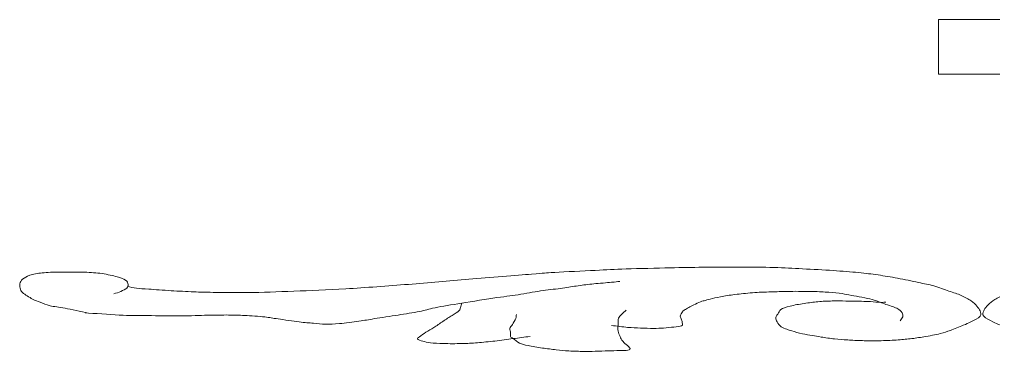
# Model space of a CAD drawing. Header units: millimetres. Extents: x -244 to 210, y -105 to 169.
# Drawn here: x -1.76 to 37.49, y 10.69 to 24.06 of the extents above; entities that cross this region are included whole.
import ezdxf

# ---------------------------------------------------------------- set-up
doc = ezdxf.new("R2010")
doc.units = ezdxf.units.MM
doc.header["$MEASUREMENT"] = 0
doc.layers.add('Camada 1', color=7, linetype='Continuous')

msp = doc.modelspace()

# ---------------------------------------------------------------- linework, layer by layer
at = {"layer": 'Camada 1', "color": 240, "lineweight": 9}
msp.add_lwpolyline([(35.2715, 21.8598), (38.9839, 21.8598), (38.9839, 24.0598), (35.2715, 24.0598), (35.2715, 21.8598)], close=True, dxfattribs=at)
at = {"layer": 'Camada 1', "color": 250, "lineweight": 9}
for points, knots in [([(2.0405, 13.0081), (2.1366, 13.0425), (2.241, 13.0721), (2.3287, 13.1113), (2.3287, 13.1113), (2.4165, 13.1503), (2.5159, 13.1953), (2.5646, 13.2418), (2.5646, 13.2418), (2.6133, 13.2884), (2.6258, 13.332), (2.617, 13.3862), (2.617, 13.3862), (2.6083, 13.4404), (2.5883, 13.5121), (2.5122, 13.565), (2.5122, 13.565), (2.436, 13.6178), (2.3302, 13.6516), (2.1715, 13.6955), (2.1715, 13.6955), (2.0128, 13.7395), (1.7916, 13.7946), (1.5687, 13.8261), (1.5687, 13.8261), (1.3459, 13.8577), (1.1121, 13.8707), (0.8611, 13.8812), (0.8611, 13.8812), (0.6102, 13.8915), (0.3332, 13.8903), (0.0749, 13.888), (0.0749, 13.888), (-0.1833, 13.8857), (-0.4628, 13.8837), (-0.6851, 13.8674), (-0.6851, 13.8674), (-0.9074, 13.8511), (-1.0815, 13.8297), (-1.2354, 13.7917), (-1.2354, 13.7917), (-1.3893, 13.7538), (-1.4919, 13.7032), (-1.5761, 13.6474), (-1.5761, 13.6474), (-1.6603, 13.5916), (-1.707, 13.5298), (-1.7334, 13.4618), (-1.7334, 13.4618), (-1.7597, 13.3939), (-1.7508, 13.3096), (-1.7334, 13.2418), (-1.7334, 13.2418), (-1.7159, 13.1741), (-1.712, 13.1301), (-1.6285, 13.0563), (-1.6285, 13.0563), (-1.545, 12.9825), (-1.3537, 12.8663), (-1.2354, 12.8019), (-1.2354, 12.8019), (-1.1171, 12.7376), (-1.039, 12.716), (-0.9209, 12.6713), (-0.9209, 12.6713), (-0.8029, 12.6266), (-0.6963, 12.5746), (-0.5278, 12.5338), (-0.5278, 12.5338), (-0.3594, 12.4931), (-0.1828, 12.4802), (0.0749, 12.4307), (0.0749, 12.4307), (0.3327, 12.3813), (0.7033, 12.3019), (1.0175, 12.2374)], [0, 0, 0, 0, 0.05, 0.05, 0.05, 0.05, 0.1, 0.1, 0.1, 0.1, 0.15, 0.15, 0.15, 0.15, 0.2, 0.2, 0.2, 0.2, 0.25, 0.25, 0.25, 0.25, 0.3, 0.3, 0.3, 0.3, 0.35, 0.35, 0.35, 0.35, 0.4, 0.4, 0.4, 0.4, 0.45, 0.45, 0.45, 0.45, 0.5, 0.5, 0.5, 0.5, 0.55, 0.55, 0.55, 0.55, 0.6, 0.6, 0.6, 0.6, 0.65, 0.65, 0.65, 0.65, 0.7, 0.7, 0.7, 0.7, 0.75, 0.75, 0.75, 0.75, 0.8, 0.8, 0.8, 0.8, 0.85, 0.85, 0.85, 0.85, 0.9, 0.9, 0.9, 0.9, 1, 1, 1, 1]), ([(33.1483, 12.6782), (32.9827, 12.6458), (32.5062, 12.7034), (32.3883, 12.7057), (32.3883, 12.7057), (32.2703, 12.708), (31.8903, 12.716), (31.6807, 12.7195), (31.6807, 12.7195), (31.471, 12.7228), (31.3189, 12.7286), (31.1303, 12.7263), (31.1303, 12.7263), (30.9417, 12.724), (30.7433, 12.7196), (30.5538, 12.7057), (30.5538, 12.7057), (30.3642, 12.6918), (30.1917, 12.6702), (30.0034, 12.6438), (30.0034, 12.6438), (29.815, 12.6174), (29.5988, 12.5857), (29.4268, 12.5476), (29.4268, 12.5476), (29.2549, 12.5094), (29.0849, 12.469), (28.9813, 12.4169), (28.9813, 12.4169), (28.8778, 12.365), (28.8678, 12.3059), (28.8241, 12.2451), (28.8241, 12.2451), (28.7804, 12.1843), (28.728, 12.1137), (28.7193, 12.0527), (28.7193, 12.0527), (28.7105, 11.9915), (28.7367, 11.9416), (28.7717, 11.8808), (28.7717, 11.8808), (28.8066, 11.82), (28.8634, 11.7384), (28.9289, 11.6883), (28.9289, 11.6883), (28.9944, 11.6382), (29.0878, 11.6121), (29.1606, 11.5836), (29.1606, 11.5836), (29.2334, 11.5551), (29.2602, 11.5485), (29.3642, 11.518), (29.3642, 11.518), (29.4683, 11.4875), (29.6467, 11.4311), (29.7847, 11.4007), (29.7847, 11.4007), (29.9228, 11.3702), (30.0583, 11.3587), (30.1854, 11.3367), (30.1854, 11.3367), (30.3124, 11.3149), (30.3964, 11.2931), (30.5467, 11.2694), (30.5467, 11.2694), (30.697, 11.2458), (30.9073, 11.2147), (31.0854, 11.1954), (31.0854, 11.1954), (31.2636, 11.176), (31.4245, 11.1655), (31.6109, 11.1539), (31.6109, 11.1539), (31.7972, 11.1424), (31.9912, 11.1315), (32.2021, 11.1263), (32.2021, 11.1263), (32.4129, 11.1211), (32.6436, 11.1188), (32.8722, 11.1229), (32.8722, 11.1229), (33.1007, 11.1269), (33.3574, 11.1372), (33.5685, 11.1505), (33.5685, 11.1505), (33.7796, 11.1637), (33.9467, 11.1803), (34.1334, 11.2022), (34.1334, 11.2022), (34.3202, 11.2242), (34.4833, 11.2471), (34.6852, 11.2816), (34.6852, 11.2816), (34.8871, 11.3162), (35.1635, 11.3659), (35.3422, 11.4094), (35.3422, 11.4094), (35.5208, 11.4528), (35.596, 11.4847), (35.7494, 11.5406), (35.7494, 11.5406), (35.9028, 11.5965), (36.1238, 11.6867), (36.2619, 11.7443), (36.2619, 11.7443), (36.3998, 11.8018), (36.4625, 11.8252), (36.5771, 11.8858), (36.5771, 11.8858), (36.6917, 11.9465), (36.8851, 12.0336), (36.9483, 12.1077), (36.9483, 12.1077), (37.0114, 12.1817), (36.9702, 12.2529), (36.9483, 12.3207), (36.9483, 12.3207), (36.9264, 12.3886), (36.8785, 12.4455), (36.8172, 12.5132), (36.8172, 12.5132), (36.756, 12.5809), (36.6865, 12.6539), (36.5814, 12.7263), (36.5814, 12.7263), (36.4763, 12.7987), (36.3374, 12.8795), (36.1883, 12.9463), (36.1883, 12.9463), (36.0392, 13.013), (35.8738, 13.0609), (35.6903, 13.125), (35.6903, 13.125), (35.5069, 13.1892), (35.2941, 13.2736), (35.0876, 13.3312), (35.0876, 13.3312), (34.881, 13.3889), (34.7032, 13.4172), (34.4586, 13.4687), (34.4586, 13.4687), (34.214, 13.5203), (33.8911, 13.5901), (33.62, 13.6405), (33.62, 13.6405), (33.3489, 13.691), (33.0963, 13.7333), (32.8337, 13.7711), (32.8337, 13.7711), (32.5712, 13.809), (32.3497, 13.8376), (32.0476, 13.8674), (32.0476, 13.8674), (31.7455, 13.8972), (31.4014, 13.9246), (31.0255, 13.9498), (31.0255, 13.9498), (30.6496, 13.9751), (30.1912, 13.998), (29.7938, 14.0186), (29.7938, 14.0186), (29.3963, 14.0393), (29.0653, 14.0621), (28.6406, 14.0736), (28.6406, 14.0736), (28.2159, 14.0851), (27.7279, 14.0862), (27.2517, 14.0873), (27.2517, 14.0873), (26.7754, 14.0885), (26.2515, 14.0851), (25.784, 14.0805), (25.784, 14.0805), (25.3166, 14.0759), (24.963, 14.0713), (24.4475, 14.0599), (24.4475, 14.0599), (23.932, 14.0484), (23.1941, 14.0289), (22.6916, 14.0117), (22.6916, 14.0117), (22.1892, 13.9945), (21.9142, 13.9796), (21.4337, 13.9568), (21.4337, 13.9568), (20.9532, 13.9338), (20.2372, 13.8994), (19.8088, 13.8742), (19.8088, 13.8742), (19.3805, 13.849), (19.4419, 13.8514), (18.8654, 13.8055), (18.8654, 13.8055), (18.2889, 13.7597), (17.1751, 13.668), (16.3495, 13.5993), (16.3495, 13.5993), (15.524, 13.5306), (14.7379, 13.4572), (13.9123, 13.3931), (13.9123, 13.3931), (13.0866, 13.3289), (12.1659, 13.2602), (11.3964, 13.2144), (11.3964, 13.2144), (10.6269, 13.1685), (9.9552, 13.1433), (9.2998, 13.1181), (9.2998, 13.1181), (8.6444, 13.0929), (8.008, 13.0712), (7.4653, 13.0631), (7.4653, 13.0631), (6.9226, 13.0551), (6.4173, 13.0654), (6.0501, 13.07), (6.0501, 13.07), (5.683, 13.0746), (5.5482, 13.0791), (5.2639, 13.0906), (5.2639, 13.0906), (4.9797, 13.1021), (4.6482, 13.1204), (4.3467, 13.1387), (4.3467, 13.1387), (4.0452, 13.1571), (3.6872, 13.1846), (3.4557, 13.2006), (3.4557, 13.2006), (3.2242, 13.2166), (3.1052, 13.2156), (2.9577, 13.235), (2.9577, 13.235), (2.8102, 13.2543), (2.7131, 13.2877), (2.5908, 13.314)], [0, 0, 0, 0, 0.0166667, 0.0166667, 0.0166667, 0.0166667, 0.0333333, 0.0333333, 0.0333333, 0.0333333, 0.05, 0.05, 0.05, 0.05, 0.0666667, 0.0666667, 0.0666667, 0.0666667, 0.0833333, 0.0833333, 0.0833333, 0.0833333, 0.1, 0.1, 0.1, 0.1, 0.1166667, 0.1166667, 0.1166667, 0.1166667, 0.1333333, 0.1333333, 0.1333333, 0.1333333, 0.15, 0.15, 0.15, 0.15, 0.1666667, 0.1666667, 0.1666667, 0.1666667, 0.1833333, 0.1833333, 0.1833333, 0.1833333, 0.2, 0.2, 0.2, 0.2, 0.2166667, 0.2166667, 0.2166667, 0.2166667, 0.2333333, 0.2333333, 0.2333333, 0.2333333, 0.25, 0.25, 0.25, 0.25, 0.2666667, 0.2666667, 0.2666667, 0.2666667, 0.2833333, 0.2833333, 0.2833333, 0.2833333, 0.3, 0.3, 0.3, 0.3, 0.3166667, 0.3166667, 0.3166667, 0.3166667, 0.3333333, 0.3333333, 0.3333333, 0.3333333, 0.35, 0.35, 0.35, 0.35, 0.3666667, 0.3666667, 0.3666667, 0.3666667, 0.3833333, 0.3833333, 0.3833333, 0.3833333, 0.4, 0.4, 0.4, 0.4, 0.4166667, 0.4166667, 0.4166667, 0.4166667, 0.4333333, 0.4333333, 0.4333333, 0.4333333, 0.45, 0.45, 0.45, 0.45, 0.4666667, 0.4666667, 0.4666667, 0.4666667, 0.4833333, 0.4833333, 0.4833333, 0.4833333, 0.5, 0.5, 0.5, 0.5, 0.5166667, 0.5166667, 0.5166667, 0.5166667, 0.5333333, 0.5333333, 0.5333333, 0.5333333, 0.55, 0.55, 0.55, 0.55, 0.5666667, 0.5666667, 0.5666667, 0.5666667, 0.5833333, 0.5833333, 0.5833333, 0.5833333, 0.6, 0.6, 0.6, 0.6, 0.6166667, 0.6166667, 0.6166667, 0.6166667, 0.6333333, 0.6333333, 0.6333333, 0.6333333, 0.65, 0.65, 0.65, 0.65, 0.6666667, 0.6666667, 0.6666667, 0.6666667, 0.6833333, 0.6833333, 0.6833333, 0.6833333, 0.7, 0.7, 0.7, 0.7, 0.7166667, 0.7166667, 0.7166667, 0.7166667, 0.7333333, 0.7333333, 0.7333333, 0.7333333, 0.75, 0.75, 0.75, 0.75, 0.7666667, 0.7666667, 0.7666667, 0.7666667, 0.7833333, 0.7833333, 0.7833333, 0.7833333, 0.8, 0.8, 0.8, 0.8, 0.8166667, 0.8166667, 0.8166667, 0.8166667, 0.8333333, 0.8333333, 0.8333333, 0.8333333, 0.85, 0.85, 0.85, 0.85, 0.8666667, 0.8666667, 0.8666667, 0.8666667, 0.8833333, 0.8833333, 0.8833333, 0.8833333, 0.9, 0.9, 0.9, 0.9, 0.9166667, 0.9166667, 0.9166667, 0.9166667, 0.9333333, 0.9333333, 0.9333333, 0.9333333, 0.95, 0.95, 0.95, 0.95, 0.9666667, 0.9666667, 0.9666667, 0.9666667, 1, 1, 1, 1]), ([(40.8918, 12.6782), (41.0574, 12.6458), (41.5339, 12.7034), (41.6518, 12.7057), (41.6518, 12.7057), (41.7698, 12.708), (42.1498, 12.716), (42.3594, 12.7195), (42.3594, 12.7195), (42.5691, 12.7228), (42.7212, 12.7286), (42.9097, 12.7263), (42.9097, 12.7263), (43.0983, 12.724), (43.2968, 12.7196), (43.4863, 12.7057), (43.4863, 12.7057), (43.6758, 12.6918), (43.8483, 12.6702), (44.0367, 12.6438), (44.0367, 12.6438), (44.225, 12.6174), (44.4413, 12.5857), (44.6133, 12.5476), (44.6133, 12.5476), (44.7851, 12.5094), (44.9552, 12.469), (45.0587, 12.4169), (45.0587, 12.4169), (45.1623, 12.365), (45.1723, 12.3059), (45.216, 12.2451), (45.216, 12.2451), (45.2597, 12.1843), (45.3121, 12.1137), (45.3208, 12.0527), (45.3208, 12.0527), (45.3295, 11.9915), (45.3033, 11.9416), (45.2684, 11.8808), (45.2684, 11.8808), (45.2335, 11.82), (45.1767, 11.7384), (45.1112, 11.6883), (45.1112, 11.6883), (45.0456, 11.6382), (44.9523, 11.6121), (44.8795, 11.5836), (44.8795, 11.5836), (44.8067, 11.5551), (44.7799, 11.5485), (44.6759, 11.518), (44.6759, 11.518), (44.5718, 11.4875), (44.3934, 11.4311), (44.2554, 11.4007), (44.2554, 11.4007), (44.1173, 11.3702), (43.9818, 11.3587), (43.8547, 11.3367), (43.8547, 11.3367), (43.7277, 11.3149), (43.6437, 11.2931), (43.4934, 11.2694), (43.4934, 11.2694), (43.3431, 11.2458), (43.1328, 11.2147), (42.9547, 11.1954), (42.9547, 11.1954), (42.7765, 11.176), (42.6156, 11.1655), (42.4292, 11.1539), (42.4292, 11.1539), (42.2429, 11.1424), (42.0488, 11.1315), (41.838, 11.1263), (41.838, 11.1263), (41.6272, 11.1211), (41.3964, 11.1188), (41.1679, 11.1229), (41.1679, 11.1229), (40.9394, 11.1269), (40.6827, 11.1372), (40.4716, 11.1505), (40.4716, 11.1505), (40.2605, 11.1637), (40.0934, 11.1803), (39.9066, 11.2022), (39.9066, 11.2022), (39.7199, 11.2242), (39.5568, 11.2471), (39.3549, 11.2816), (39.3549, 11.2816), (39.153, 11.3162), (38.8766, 11.3659), (38.6979, 11.4094), (38.6979, 11.4094), (38.5192, 11.4528), (38.4441, 11.4847), (38.2907, 11.5406), (38.2907, 11.5406), (38.1373, 11.5965), (37.9162, 11.6867), (37.7782, 11.7443), (37.7782, 11.7443), (37.6403, 11.8018), (37.5776, 11.8252), (37.463, 11.8858), (37.463, 11.8858), (37.3484, 11.9465), (37.155, 12.0336), (37.0918, 12.1077), (37.0918, 12.1077), (37.0286, 12.1817), (37.0699, 12.2529), (37.0918, 12.3207), (37.0918, 12.3207), (37.1137, 12.3886), (37.1616, 12.4455), (37.2229, 12.5132), (37.2229, 12.5132), (37.284, 12.5809), (37.3536, 12.6539), (37.4587, 12.7263), (37.4587, 12.7263), (37.5639, 12.7987), (37.7027, 12.8795), (37.8518, 12.9463), (37.8518, 12.9463), (38.0009, 13.013), (38.1663, 13.0609), (38.3497, 13.125), (38.3497, 13.125), (38.5332, 13.1892), (38.746, 13.2736), (38.9525, 13.3312), (38.9525, 13.3312), (39.1591, 13.3889), (39.3369, 13.4172), (39.5815, 13.4687), (39.5815, 13.4687), (39.8261, 13.5203), (40.149, 13.5901), (40.4201, 13.6405), (40.4201, 13.6405), (40.6912, 13.691), (40.9438, 13.7333), (41.2063, 13.7711), (41.2063, 13.7711), (41.4688, 13.809), (41.6904, 13.8376), (41.9925, 13.8674), (41.9925, 13.8674), (42.2946, 13.8972), (42.6386, 13.9246), (43.0146, 13.9498), (43.0146, 13.9498), (43.3905, 13.9751), (43.8488, 13.998), (44.2464, 14.0186), (44.2464, 14.0186), (44.6438, 14.0393), (44.9747, 14.0621), (45.3994, 14.0736), (45.3994, 14.0736), (45.8242, 14.0851), (46.3122, 14.0862), (46.7884, 14.0873), (46.7884, 14.0873), (47.2647, 14.0885), (47.7886, 14.0851), (48.256, 14.0805), (48.256, 14.0805), (48.7235, 14.0759), (49.0771, 14.0713), (49.5926, 14.0599), (49.5926, 14.0599), (50.1081, 14.0484), (50.846, 14.0289), (51.3485, 14.0117), (51.3485, 14.0117), (51.8509, 13.9945), (52.1259, 13.9796), (52.6064, 13.9568), (52.6064, 13.9568), (53.0868, 13.9338), (53.8029, 13.8994), (54.2312, 13.8742), (54.2312, 13.8742), (54.6596, 13.849), (54.5981, 13.8514), (55.1747, 13.8055), (55.1747, 13.8055), (55.7512, 13.7597), (56.865, 13.668), (57.6906, 13.5993), (57.6906, 13.5993), (58.5161, 13.5306), (59.3021, 13.4572), (60.1278, 13.3931), (60.1278, 13.3931), (60.9535, 13.3289), (61.8742, 13.2602), (62.6437, 13.2144), (62.6437, 13.2144), (63.4132, 13.1685), (64.0849, 13.1433), (64.7403, 13.1181), (64.7403, 13.1181), (65.3957, 13.0929), (66.032, 13.0712), (66.5747, 13.0631), (66.5747, 13.0631), (67.1175, 13.0551), (67.6228, 13.0654), (67.9899, 13.07), (67.9899, 13.07), (68.3571, 13.0746), (68.4919, 13.0791), (68.7761, 13.0906), (68.7761, 13.0906), (69.0604, 13.1021), (69.3919, 13.1204), (69.6934, 13.1387), (69.6934, 13.1387), (69.9949, 13.1571), (70.3529, 13.1846), (70.5844, 13.2006), (70.5844, 13.2006), (70.8159, 13.2166), (70.9349, 13.2156), (71.0824, 13.235), (71.0824, 13.235), (71.2299, 13.2543), (71.327, 13.2877), (71.4493, 13.314)], [0, 0, 0, 0, 0.0166667, 0.0166667, 0.0166667, 0.0166667, 0.0333333, 0.0333333, 0.0333333, 0.0333333, 0.05, 0.05, 0.05, 0.05, 0.0666667, 0.0666667, 0.0666667, 0.0666667, 0.0833333, 0.0833333, 0.0833333, 0.0833333, 0.1, 0.1, 0.1, 0.1, 0.1166667, 0.1166667, 0.1166667, 0.1166667, 0.1333333, 0.1333333, 0.1333333, 0.1333333, 0.15, 0.15, 0.15, 0.15, 0.1666667, 0.1666667, 0.1666667, 0.1666667, 0.1833333, 0.1833333, 0.1833333, 0.1833333, 0.2, 0.2, 0.2, 0.2, 0.2166667, 0.2166667, 0.2166667, 0.2166667, 0.2333333, 0.2333333, 0.2333333, 0.2333333, 0.25, 0.25, 0.25, 0.25, 0.2666667, 0.2666667, 0.2666667, 0.2666667, 0.2833333, 0.2833333, 0.2833333, 0.2833333, 0.3, 0.3, 0.3, 0.3, 0.3166667, 0.3166667, 0.3166667, 0.3166667, 0.3333333, 0.3333333, 0.3333333, 0.3333333, 0.35, 0.35, 0.35, 0.35, 0.3666667, 0.3666667, 0.3666667, 0.3666667, 0.3833333, 0.3833333, 0.3833333, 0.3833333, 0.4, 0.4, 0.4, 0.4, 0.4166667, 0.4166667, 0.4166667, 0.4166667, 0.4333333, 0.4333333, 0.4333333, 0.4333333, 0.45, 0.45, 0.45, 0.45, 0.4666667, 0.4666667, 0.4666667, 0.4666667, 0.4833333, 0.4833333, 0.4833333, 0.4833333, 0.5, 0.5, 0.5, 0.5, 0.5166667, 0.5166667, 0.5166667, 0.5166667, 0.5333333, 0.5333333, 0.5333333, 0.5333333, 0.55, 0.55, 0.55, 0.55, 0.5666667, 0.5666667, 0.5666667, 0.5666667, 0.5833333, 0.5833333, 0.5833333, 0.5833333, 0.6, 0.6, 0.6, 0.6, 0.6166667, 0.6166667, 0.6166667, 0.6166667, 0.6333333, 0.6333333, 0.6333333, 0.6333333, 0.65, 0.65, 0.65, 0.65, 0.6666667, 0.6666667, 0.6666667, 0.6666667, 0.6833333, 0.6833333, 0.6833333, 0.6833333, 0.7, 0.7, 0.7, 0.7, 0.7166667, 0.7166667, 0.7166667, 0.7166667, 0.7333333, 0.7333333, 0.7333333, 0.7333333, 0.75, 0.75, 0.75, 0.75, 0.7666667, 0.7666667, 0.7666667, 0.7666667, 0.7833333, 0.7833333, 0.7833333, 0.7833333, 0.8, 0.8, 0.8, 0.8, 0.8166667, 0.8166667, 0.8166667, 0.8166667, 0.8333333, 0.8333333, 0.8333333, 0.8333333, 0.85, 0.85, 0.85, 0.85, 0.8666667, 0.8666667, 0.8666667, 0.8666667, 0.8833333, 0.8833333, 0.8833333, 0.8833333, 0.9, 0.9, 0.9, 0.9, 0.9166667, 0.9166667, 0.9166667, 0.9166667, 0.9333333, 0.9333333, 0.9333333, 0.9333333, 0.95, 0.95, 0.95, 0.95, 0.9666667, 0.9666667, 0.9666667, 0.9666667, 1, 1, 1, 1]), ([(0.8854, 12.2456), (0.9289, 12.243), (0.9729, 12.2403), (1.0175, 12.2374), (1.0175, 12.2374), (1.4812, 12.2076), (2.0147, 12.1647), (2.414, 12.1475), (2.414, 12.1475), (2.8132, 12.1303), (3.015, 12.1383), (3.4031, 12.1344), (3.4031, 12.1344), (3.7914, 12.1305), (4.3398, 12.1218), (4.7432, 12.124), (4.7432, 12.124), (5.1467, 12.1263), (5.5009, 12.1424), (5.8206, 12.1482), (5.8206, 12.1482), (6.1403, 12.1539), (6.411, 12.1603), (6.6614, 12.1586), (6.6614, 12.1586), (6.9118, 12.1569), (7.0748, 12.1505), (7.3184, 12.1379), (7.3184, 12.1379), (7.5619, 12.1252), (7.8945, 12.1058), (8.1198, 12.0826), (8.1198, 12.0826), (8.3451, 12.0594), (8.4268, 12.0334), (8.6585, 11.9998), (8.6585, 11.9998), (8.8901, 11.9661), (9.271, 11.9099), (9.5094, 11.8808), (9.5094, 11.8808), (9.7479, 11.8517), (9.9068, 11.8407), (10.086, 11.8258), (10.086, 11.8258), (10.2653, 11.8109), (10.4058, 11.7938), (10.5839, 11.7914), (10.5839, 11.7914), (10.7622, 11.7891), (10.9093, 11.7924), (11.1343, 11.8121), (11.1343, 11.8121), (11.3593, 11.8317), (11.6843, 11.875), (11.9205, 11.9083), (11.9205, 11.9083), (12.1568, 11.9416), (12.2875, 11.9702), (12.5495, 12.0114), (12.5495, 12.0114), (12.8116, 12.0527), (13.1916, 12.1077), (13.4929, 12.1558), (13.4929, 12.1558), (13.7943, 12.2039), (14.1079, 12.2507), (14.3578, 12.3001), (14.3578, 12.3001), (14.6077, 12.3496), (14.702, 12.395), (14.9868, 12.4513), (14.9868, 12.4513), (15.2715, 12.5077), (15.6462, 12.5693), (16.0613, 12.6369), (16.0613, 12.6369), (16.4763, 12.7046), (17.079, 12.7973), (17.4764, 12.8569), (17.4764, 12.8569), (17.8739, 12.9165), (18.1357, 12.9462), (18.4461, 12.9944), (18.4461, 12.9944), (18.7564, 13.0425), (19.0566, 13.1054), (19.3372, 13.1456), (19.3372, 13.1456), (19.6176, 13.1858), (19.8869, 13.2028), (20.1233, 13.235), (20.1233, 13.235), (20.3598, 13.2672), (20.5423, 13.3083), (20.7523, 13.3381), (20.7523, 13.3381), (20.9624, 13.3679), (21.1582, 13.3908), (21.3813, 13.4137), (21.3813, 13.4137), (21.6043, 13.4366), (21.9142, 13.4595), (22.0889, 13.4756), (22.0889, 13.4756), (22.2636, 13.4916), (22.316, 13.4985), (22.4296, 13.5099)], [0, 0, 0, 0, 0.0357143, 0.0357143, 0.0357143, 0.0357143, 0.0714286, 0.0714286, 0.0714286, 0.0714286, 0.1071429, 0.1071429, 0.1071429, 0.1071429, 0.1428571, 0.1428571, 0.1428571, 0.1428571, 0.1785714, 0.1785714, 0.1785714, 0.1785714, 0.2142857, 0.2142857, 0.2142857, 0.2142857, 0.25, 0.25, 0.25, 0.25, 0.2857143, 0.2857143, 0.2857143, 0.2857143, 0.3214286, 0.3214286, 0.3214286, 0.3214286, 0.3571429, 0.3571429, 0.3571429, 0.3571429, 0.3928571, 0.3928571, 0.3928571, 0.3928571, 0.4285714, 0.4285714, 0.4285714, 0.4285714, 0.4642857, 0.4642857, 0.4642857, 0.4642857, 0.5, 0.5, 0.5, 0.5, 0.5357143, 0.5357143, 0.5357143, 0.5357143, 0.5714286, 0.5714286, 0.5714286, 0.5714286, 0.6071429, 0.6071429, 0.6071429, 0.6071429, 0.6428571, 0.6428571, 0.6428571, 0.6428571, 0.6785714, 0.6785714, 0.6785714, 0.6785714, 0.7142857, 0.7142857, 0.7142857, 0.7142857, 0.75, 0.75, 0.75, 0.75, 0.7857143, 0.7857143, 0.7857143, 0.7857143, 0.8214286, 0.8214286, 0.8214286, 0.8214286, 0.8571429, 0.8571429, 0.8571429, 0.8571429, 0.8928571, 0.8928571, 0.8928571, 0.8928571, 0.9285714, 0.9285714, 0.9285714, 0.9285714, 1, 1, 1, 1]), ([(22.0889, 11.7365), (22.3073, 11.7113), (22.5464, 11.6781), (22.744, 11.6609), (22.744, 11.6609), (22.9417, 11.6436), (23.0933, 11.6402), (23.2682, 11.6333), (23.2682, 11.6333), (23.4431, 11.6265), (23.6385, 11.6196), (23.7923, 11.6196), (23.7923, 11.6196), (23.9462, 11.6196), (24.0492, 11.6242), (24.1854, 11.6333), (24.1854, 11.6333), (24.3217, 11.6426), (24.4821, 11.6597), (24.6048, 11.6746), (24.6048, 11.6746), (24.7274, 11.6895), (24.855, 11.6915), (24.9192, 11.7227), (24.9192, 11.7227), (24.9835, 11.7539), (24.9455, 11.7982), (24.9455, 11.8396), (24.9455, 11.8396), (24.9455, 11.8809), (24.9324, 11.9243), (24.9192, 11.9702), (24.9192, 11.9702), (24.9061, 12.016), (24.8618, 12.0612), (24.8668, 12.1145), (24.8668, 12.1145), (24.8719, 12.1678), (24.9216, 12.2468), (24.9498, 12.2879), (24.9498, 12.2879), (24.978, 12.329), (24.9925, 12.3307), (25.0352, 12.3604), (25.0352, 12.3604), (25.0779, 12.3901), (25.1437, 12.4314), (25.206, 12.4657), (25.206, 12.4657), (25.2685, 12.5), (25.3298, 12.5282), (25.4097, 12.5658), (25.4097, 12.5658), (25.4896, 12.6035), (25.6063, 12.6615), (25.6856, 12.6919), (25.6856, 12.6919), (25.7648, 12.7223), (25.8038, 12.7255), (25.8826, 12.7471), (25.8826, 12.7471), (25.9615, 12.7687), (26.0358, 12.7929), (26.1585, 12.8214), (26.1585, 12.8214), (26.2813, 12.85), (26.4379, 12.888), (26.6183, 12.9181), (26.6183, 12.9181), (26.7987, 12.9481), (27.012, 12.9761), (27.2358, 13.0009), (27.2358, 13.0009), (27.4597, 13.0257), (27.7143, 13.051), (27.9585, 13.0665), (27.9585, 13.0665), (28.2026, 13.0821), (28.4709, 13.0867), (28.6942, 13.0942), (28.6942, 13.0942), (28.9175, 13.1016), (29.0462, 13.1097), (29.2985, 13.1114), (29.2985, 13.1114), (29.5509, 13.1131), (29.946, 13.1108), (30.2051, 13.1045), (30.2051, 13.1045), (30.4642, 13.0981), (30.6509, 13.0879), (30.8489, 13.0734), (30.8489, 13.0734), (31.0468, 13.059), (31.2313, 13.0391), (31.3875, 13.0182), (31.3875, 13.0182), (31.5438, 12.9974), (31.5798, 12.9887), (31.7817, 12.9492), (31.7817, 12.9492), (31.9835, 12.9097), (32.378, 12.8386), (32.5979, 12.7813), (32.5979, 12.7813), (32.8178, 12.724), (32.9235, 12.6667), (33.0895, 12.6082), (33.0895, 12.6082), (33.2555, 12.5498), (33.4731, 12.4909), (33.5938, 12.4307), (33.5938, 12.4307), (33.7145, 12.3705), (33.7638, 12.3109), (33.8035, 12.252), (33.8035, 12.252), (33.8431, 12.1931), (33.8428, 12.1343), (33.8297, 12.0801), (33.8297, 12.0801), (33.8164, 12.026), (33.7597, 11.9793), (33.7248, 11.9289)], [0, 0, 0, 0, 0.03125, 0.03125, 0.03125, 0.03125, 0.0625, 0.0625, 0.0625, 0.0625, 0.09375, 0.09375, 0.09375, 0.09375, 0.125, 0.125, 0.125, 0.125, 0.15625, 0.15625, 0.15625, 0.15625, 0.1875, 0.1875, 0.1875, 0.1875, 0.21875, 0.21875, 0.21875, 0.21875, 0.25, 0.25, 0.25, 0.25, 0.28125, 0.28125, 0.28125, 0.28125, 0.3125, 0.3125, 0.3125, 0.3125, 0.34375, 0.34375, 0.34375, 0.34375, 0.375, 0.375, 0.375, 0.375, 0.40625, 0.40625, 0.40625, 0.40625, 0.4375, 0.4375, 0.4375, 0.4375, 0.46875, 0.46875, 0.46875, 0.46875, 0.5, 0.5, 0.5, 0.5, 0.53125, 0.53125, 0.53125, 0.53125, 0.5625, 0.5625, 0.5625, 0.5625, 0.59375, 0.59375, 0.59375, 0.59375, 0.625, 0.625, 0.625, 0.625, 0.65625, 0.65625, 0.65625, 0.65625, 0.6875, 0.6875, 0.6875, 0.6875, 0.71875, 0.71875, 0.71875, 0.71875, 0.75, 0.75, 0.75, 0.75, 0.78125, 0.78125, 0.78125, 0.78125, 0.8125, 0.8125, 0.8125, 0.8125, 0.84375, 0.84375, 0.84375, 0.84375, 0.875, 0.875, 0.875, 0.875, 0.90625, 0.90625, 0.90625, 0.90625, 0.9375, 0.9375, 0.9375, 0.9375, 1, 1, 1, 1]), ([(18.813, 11.2965), (18.5858, 11.2667), (18.3674, 11.2381), (18.1316, 11.2072), (18.1316, 11.2072), (17.8958, 11.1762), (17.6383, 11.1384), (17.3978, 11.1109), (17.3978, 11.1109), (17.1572, 11.0834), (16.9135, 11.0594), (16.6902, 11.0422), (16.6902, 11.0422), (16.4669, 11.0249), (16.2895, 11.0136), (16.0613, 11.0078), (16.0613, 11.0078), (15.833, 11.0021), (15.5386, 11.0021), (15.3274, 11.0078), (15.3274, 11.0078), (15.1163, 11.0136), (14.9458, 11.0258), (14.8033, 11.0422), (14.8033, 11.0422), (14.6608, 11.0585), (14.5777, 11.0784), (14.4888, 11.104), (14.4888, 11.104), (14.3999, 11.1297), (14.3027, 11.1612), (14.2792, 11.1934), (14.2792, 11.1934), (14.2556, 11.2256), (14.3009, 11.2369), (14.3578, 11.2828), (14.3578, 11.2828), (14.4146, 11.3286), (14.5238, 11.4065), (14.6199, 11.4684), (14.6199, 11.4684), (14.7159, 11.5303), (14.8208, 11.5818), (14.9343, 11.654), (14.9343, 11.654), (15.0479, 11.7262), (15.1789, 11.8201), (15.3012, 11.9014), (15.3012, 11.9014), (15.4235, 11.9828), (15.5589, 12.0698), (15.6681, 12.142), (15.6681, 12.142), (15.7773, 12.2142), (15.8992, 12.2802), (15.9564, 12.3345), (15.9564, 12.3345), (16.0137, 12.3888), (15.9914, 12.4147), (16.0088, 12.4651), (16.0088, 12.4651), (16.0263, 12.5155), (16.0438, 12.5796), (16.0613, 12.6369)], [0, 0, 0, 0, 0.0588235, 0.0588235, 0.0588235, 0.0588235, 0.1176471, 0.1176471, 0.1176471, 0.1176471, 0.1764706, 0.1764706, 0.1764706, 0.1764706, 0.2352941, 0.2352941, 0.2352941, 0.2352941, 0.2941176, 0.2941176, 0.2941176, 0.2941176, 0.3529412, 0.3529412, 0.3529412, 0.3529412, 0.4117647, 0.4117647, 0.4117647, 0.4117647, 0.4705882, 0.4705882, 0.4705882, 0.4705882, 0.5294118, 0.5294118, 0.5294118, 0.5294118, 0.5882353, 0.5882353, 0.5882353, 0.5882353, 0.6470588, 0.6470588, 0.6470588, 0.6470588, 0.7058824, 0.7058824, 0.7058824, 0.7058824, 0.7647059, 0.7647059, 0.7647059, 0.7647059, 0.8235294, 0.8235294, 0.8235294, 0.8235294, 0.8823529, 0.8823529, 0.8823529, 0.8823529, 1, 1, 1, 1]), ([(18.2627, 12.1832), (18.2539, 12.1283), (18.2627, 12.086), (18.2364, 12.0183), (18.2364, 12.0183), (18.2102, 11.9506), (18.1447, 11.8453), (18.1054, 11.7777), (18.1054, 11.7777), (18.0661, 11.7101), (18.0136, 11.6691), (18.0005, 11.6127), (18.0005, 11.6127), (17.9874, 11.5563), (18.0224, 11.4947), (18.0268, 11.4409), (18.0268, 11.4409), (18.0312, 11.387), (18.0091, 11.3291), (18.0268, 11.2897), (18.0268, 11.2897), (18.0444, 11.2502), (18.0705, 11.2507), (18.1316, 11.2072), (18.1316, 11.2072), (18.1928, 11.1636), (18.2917, 11.0761), (18.3937, 11.0285), (18.3937, 11.0285), (18.4956, 10.9808), (18.5799, 10.9589), (18.7343, 10.9253), (18.7343, 10.9253), (18.8888, 10.8918), (19.1223, 10.8572), (19.3109, 10.8291), (19.3109, 10.8291), (19.4996, 10.801), (19.6872, 10.7765), (19.8653, 10.7569), (19.8653, 10.7569), (20.0435, 10.7373), (20.193, 10.723), (20.3777, 10.712), (20.3777, 10.712), (20.5624, 10.701), (20.8129, 10.6942), (20.9689, 10.6913), (20.9689, 10.6913), (21.1249, 10.6884), (21.1659, 10.6913), (21.3105, 10.6947), (21.3105, 10.6947), (21.4552, 10.6982), (21.6697, 10.7068), (21.8361, 10.712), (21.8361, 10.712), (22.0024, 10.7172), (22.1416, 10.7154), (22.3091, 10.7258), (22.3091, 10.7258), (22.4765, 10.7363), (22.7816, 10.6979), (22.8345, 10.7741), (22.8345, 10.7741), (22.8875, 10.8504), (22.6244, 10.9985), (22.5587, 11.0849), (22.5587, 11.0849), (22.4929, 11.1712), (22.4732, 11.2212), (22.4404, 11.292), (22.4404, 11.292), (22.4076, 11.3628), (22.3746, 11.4231), (22.3615, 11.5095), (22.3615, 11.5095), (22.3484, 11.5959), (22.359, 11.724), (22.3615, 11.8099), (22.3615, 11.8099), (22.3641, 11.8958), (22.3527, 11.9615), (22.3771, 12.0251), (22.3771, 12.0251), (22.4016, 12.0888), (22.4558, 12.1362), (22.5082, 12.1902), (22.5082, 12.1902), (22.5606, 12.244), (22.6305, 12.2955), (22.6916, 12.3483)], [0, 0, 0, 0, 0.0416667, 0.0416667, 0.0416667, 0.0416667, 0.0833333, 0.0833333, 0.0833333, 0.0833333, 0.125, 0.125, 0.125, 0.125, 0.1666667, 0.1666667, 0.1666667, 0.1666667, 0.2083333, 0.2083333, 0.2083333, 0.2083333, 0.25, 0.25, 0.25, 0.25, 0.2916667, 0.2916667, 0.2916667, 0.2916667, 0.3333333, 0.3333333, 0.3333333, 0.3333333, 0.375, 0.375, 0.375, 0.375, 0.4166667, 0.4166667, 0.4166667, 0.4166667, 0.4583333, 0.4583333, 0.4583333, 0.4583333, 0.5, 0.5, 0.5, 0.5, 0.5416667, 0.5416667, 0.5416667, 0.5416667, 0.5833333, 0.5833333, 0.5833333, 0.5833333, 0.625, 0.625, 0.625, 0.625, 0.6666667, 0.6666667, 0.6666667, 0.6666667, 0.7083333, 0.7083333, 0.7083333, 0.7083333, 0.75, 0.75, 0.75, 0.75, 0.7916667, 0.7916667, 0.7916667, 0.7916667, 0.8333333, 0.8333333, 0.8333333, 0.8333333, 0.875, 0.875, 0.875, 0.875, 0.9166667, 0.9166667, 0.9166667, 0.9166667, 1, 1, 1, 1])]:
    msp.add_open_spline(points, degree=3, knots=knots, dxfattribs=at)

doc.saveas('drawing.dxf')
